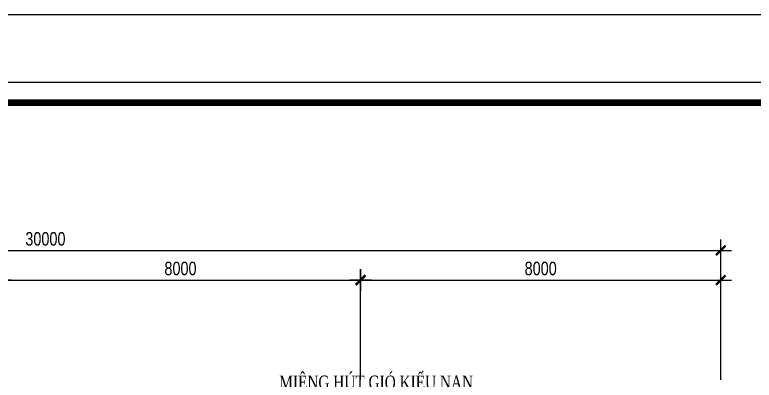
# Model space of a CAD drawing. Header units: metres. Extents: x 352651 to 1421851, y -87441 to -24441.
# Drawn here: x 739102 to 755524, y -32552 to -24441 of the extents above; entities that cross this region are included whole.
import ezdxf

# ---------------------------------------------------------------- set-up
doc = ezdxf.new("R2010")
doc.units = ezdxf.units.M
doc.header["$LTSCALE"] = 300
doc.header["$MEASUREMENT"] = 0
doc.header["$PDMODE"] = 2
doc.linetypes.add('DASHED2', pattern=[0.375, 0.25, -0.125])
doc.layers.get('0').update_dxf_attribs({"linetype": 'CONTINUOUS'})
doc.layers.get('Defpoints').update_dxf_attribs({"linetype": 'CONTINUOUS'})
for name, color, linetype in [('100', 2, 'CONTINUOUS'), ('DIM', 1, 'CONTINUOUS'), ('HATCH', 145, 'CONTINUOUS'), ('THAY', 9, 'CONTINUOUS'), ('TUONG', 7, 'CONTINUOUS')]:
    doc.layers.add(name, color=color, linetype=linetype)
doc.styles.add('20', font='vntimeh.shx', dxfattribs={"width": 0.75, "bigfont": 'vns.shx'})
doc.styles.add('CHUKICHTHUOC', font='vnshx.shx', dxfattribs={"width": 0.8, "height": 300, "bigfont": '@extfont2.shx'})
doc.dimstyles.new('150', dxfattribs={"dimscale": 150, "dimtxt": 2, "dimasz": 0.1, "dimexe": 1, "dimexo": 0, "dimgap": 0.7, "dimtad": 1, "dimdec": 0, "dimzin": 0, "dimdsep": 46, "dimtxsty": 'CHUKICHTHUOC', "dimblk": 'ARR', "dimcen": 0, "dimdle": 1, "dimclrd": 3, "dimclre": 3, "dimclrt": 3, "dimadec": 0, "dimazin": 0, "dimtfac": 1, "dimtdec": 0, "dimtix": 1, "dimtmove": 2, "dimatfit": 3, "dimldrblk": 'ARR', "dimfxl": 1, "dimtolj": 1, "dimtzin": 0, "dimarcsym": 0})

# ---------------------------------------------------------------- blocks, each defined once
blk = doc.blocks.new('ARR')
at = {"color": 1}
for p, q in [((0, -16), (0, 16)), ((-16, 0), (16, 0))]:
    blk.add_line(p, q, dxfattribs=at)
at = {"color": 3, "const_width": 3.6}
blk.add_lwpolyline([(-7.1, -7.1), (7.1, 7.1)], dxfattribs=at)
blk = doc.blocks.new('*D212')
at = {"layer": 'Defpoints', "color": 0, "transparency": 16777216}
for p in [(746782, -30329), (738782, -32544), (746782, -32544)]:
    blk.add_point(p, dxfattribs=at)
at = {"layer": 'DIM', "color": 3, "lineweight": -2, "transparency": 16777216}
for p, q in [((738782, -32544), (738782, -30179)), ((746782, -32544), (746782, -30179)), ((738797, -30329), (746767, -30329))]:
    blk.add_line(p, q, dxfattribs=at)
at = {"layer": 'DIM', "color": 3, "lineweight": -2, "transparency": 16777216, "xscale": 15, "yscale": 15, "zscale": 15, "rotation": 180}
blk.add_blockref('ARR', (738782, -30329), dxfattribs=at)
at = {"layer": 'DIM', "color": 3, "lineweight": -2, "transparency": 16777216, "xscale": 15, "yscale": 15, "zscale": 15}
blk.add_blockref('ARR', (746782, -30329), dxfattribs=at)
at = {"layer": 'DIM', "color": 3, "transparency": 16777216, "insert": (742782, -30074), "char_height": 300, "attachment_point": 5, "style": 'CHUKICHTHUOC'}
blk.add_mtext('\\A1;8000', dxfattribs=at)
blk = doc.blocks.new('*D213')
at = {"layer": 'Defpoints', "color": 0, "transparency": 16777216}
for p in [(754782, -30329), (746782, -32544), (754782, -32544)]:
    blk.add_point(p, dxfattribs=at)
at = {"layer": 'DIM', "color": 3, "lineweight": -2, "transparency": 16777216}
for p, q in [((746782, -32544), (746782, -30179)), ((754782, -32544), (754782, -30179)), ((746797, -30329), (754767, -30329))]:
    blk.add_line(p, q, dxfattribs=at)
at = {"layer": 'DIM', "color": 3, "lineweight": -2, "transparency": 16777216, "xscale": 15, "yscale": 15, "zscale": 15, "rotation": 180}
blk.add_blockref('ARR', (746782, -30329), dxfattribs=at)
at = {"layer": 'DIM', "color": 3, "lineweight": -2, "transparency": 16777216, "xscale": 15, "yscale": 15, "zscale": 15}
blk.add_blockref('ARR', (754782, -30329), dxfattribs=at)
at = {"layer": 'DIM', "color": 3, "transparency": 16777216, "insert": (750782, -30074), "char_height": 300, "attachment_point": 5, "style": 'CHUKICHTHUOC'}
blk.add_mtext('\\A1;8000', dxfattribs=at)
blk = doc.blocks.new('*D214')
at = {"layer": 'Defpoints', "color": 0, "transparency": 16777216}
for p in [(754782, -29671), (724782, -32544), (754782, -32544)]:
    blk.add_point(p, dxfattribs=at)
at = {"layer": 'DIM', "color": 3, "lineweight": -2, "transparency": 16777216}
for p, q in [((724782, -32544), (724782, -29521)), ((754782, -32544), (754782, -29521)), ((724797, -29671), (754767, -29671))]:
    blk.add_line(p, q, dxfattribs=at)
at = {"layer": 'DIM', "color": 3, "lineweight": -2, "transparency": 16777216, "xscale": 15, "yscale": 15, "zscale": 15, "rotation": 180}
blk.add_blockref('ARR', (724782, -29671), dxfattribs=at)
at = {"layer": 'DIM', "color": 3, "lineweight": -2, "transparency": 16777216, "xscale": 15, "yscale": 15, "zscale": 15}
blk.add_blockref('ARR', (754782, -29671), dxfattribs=at)
at = {"layer": 'DIM', "color": 3, "transparency": 16777216, "insert": (739782, -29416), "char_height": 300, "attachment_point": 5, "style": 'CHUKICHTHUOC'}
blk.add_mtext('\\A1;30000', dxfattribs=at)

msp = doc.modelspace()

# ---------------------------------------------------------------- linework, layer by layer
for const_width in [150, 51.9]:
    msp.add_lwpolyline([(714000.9, -85490.5), (796200.9, -85490.5), (796200.9, -26390.5), (714000.9, -26390.5)], close=True, dxfattribs=dict(const_width=const_width))
at = {"layer": 'Defpoints', "linetype": 'DASHED2'}
msp.add_lwpolyline([(709050.9, -87440.5), (798150.9, -87440.5), (798150.9, -24440.5), (709050.9, -24440.5)], close=True, dxfattribs=at)
msp.add_lwpolyline([(709050.9, -87440.5), (798150.9, -87440.5), (798150.9, -24440.5), (709050.9, -24440.5)], close=True, dxfattribs=at)
at = {"layer": 'HATCH', "linetype": 'ByBlock'}
msp.add_lwpolyline([(713550.9, -85940.5), (796650.9, -85940.5), (796650.9, -25940.5), (713550.9, -25940.5)], close=True, dxfattribs=at)
at = {"layer": 'THAY', "linetype": 'ByBlock'}
msp.add_lwpolyline([(713550.9, -85940.5), (796650.9, -85940.5), (796650.9, -25940.5), (713550.9, -25940.5)], close=True, dxfattribs=at)
at = {"layer": 'TUONG'}
msp.add_lwpolyline([(709050.9, -87440.5), (798150.9, -87440.5), (798150.9, -24440.5), (709050.9, -24440.5)], close=True, dxfattribs=at)

# ---------------------------------------------------------------- texts
at = {"layer": '100', "color": 3, "style": '20', "width": 0.75}
msp.add_text('miÖng hót giã kiÓu nan', height=300, dxfattribs=at).set_placement((744977, -32749.3))

# ---------------------------------------------------------------- dimensions: what is measured, and where the dimension line sits
at = {"layer": 'DIM'}
for base, p1, p2, picture, middle in [((754782.1, -29671), (724782.1, -32544.4), (754782.1, -32544.4), '*D214', (739782.1, -29416)), ((746782.1, -30328.7), (738782.1, -32544.4), (746782.1, -32544.4), '*D212', (742782.1, -30073.7)), ((754782.1, -30328.7), (746782.1, -32544.4), (754782.1, -32544.4), '*D213', (750782.1, -30073.7))]:
    dim = msp.add_linear_dim(base=base, p1=p1, p2=p2, dimstyle='150', dxfattribs=at)
    dim.commit()
    dim.dimension.update_dxf_attribs({"geometry": picture, "text_midpoint": middle})

doc.saveas('drawing.dxf')
